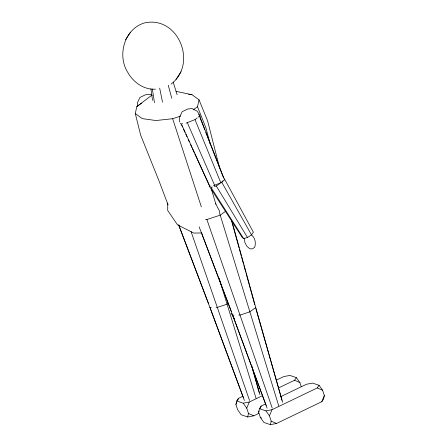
<?xml version="1.0" encoding="UTF-8"?>
<svg xmlns="http://www.w3.org/2000/svg" width="447" height="447" viewBox="0 0 447 447"><rect width="100%" height="100%" fill="white"/><g stroke="black" fill="none" stroke-linecap="round" stroke-linejoin="round"><path stroke-width="0.67" d="M168.089 204.944L159.065 181.052L140.632 135.089L135.296 113.538L136.816 106.604L151.946 95.116M210.14 143.956L205.955 127.965L197.507 106.755L199.032 99.821L192.014 94.725L176.006 91.339M258.824 413.391L253.795 415.811L247.694 416.973L241.201 414.782L237.653 409.81L235.921 404.507L236.698 400.998L238.469 398.372L242.872 396.254M247.694 416.973L248.471 413.464L246.738 408.161L243.19 403.188L236.698 400.998M280.688 396.668L306.474 384.258L312.576 383.096L319.063 385.292L322.617 390.265L324.349 395.561L323.572 399.07L321.795 401.697L276.514 423.488L270.413 424.65L263.92 422.454L260.372 417.487L258.64 412.184L259.416 408.675L261.188 406.049L265.591 403.932M270.413 424.65L271.189 421.141L269.457 415.839L265.909 410.866L259.416 408.675M171.078 84.092C197.932 63.837 178.336 15.209 144.336 22.959C124.16 29.049 116.918 55.719 127.948 72.693C133.357 82.332 144.018 89.953 155.411 89.176M235.921 404.507L236.686 402.669M237.452 400.825L238.469 398.372M246.738 408.161L249.292 402.026L262.495 395.673M258.64 412.184L259.148 410.955M260.171 408.502L261.188 406.049M269.457 415.839L272.011 409.703L317.292 387.918L319.063 385.292M321.795 401.697L324.349 395.561M125.501 39.761L130.502 32.201M176.017 79.365L181.018 71.799M278.218 388.108L294.573 380.241L296.344 377.614L289.852 375.419L283.75 376.586L276.207 380.213M220.706 183.074L221.813 182.354L222.924 180.817M209.174 186.025L242.285 237.53L243.649 238.597L247.47 237.491L251.505 234.854L253.399 232.239L224.405 178.766M186.058 123.126L195.009 119.612L197.082 118.025M198.116 117.231L199.669 116.041L198.669 114.27M213.487 185.645L220.818 182.795L224.573 179.923L199.669 116.041M205.503 219.561L206.9 219.538L220.226 215.147L225.26 211.515M228.104 303.412L227.009 304.206L217.438 307.357L216.069 307.38M231.937 221.142L255.751 307.53L249.728 311.883L240.156 315.034L238.793 315.051M136.816 106.604L141.643 103.145M193.216 109.828L197.507 106.755M214.32 186.533L216.281 185.963L219.6 183.795M257.964 388.991L259.852 388.085M135.296 113.538L142.314 118.639L155.986 120.534L172.654 118.712L180.588 116.086M212.353 187.103L211.045 187.483L243.649 238.597M243.19 403.188L249.292 402.026M265.909 410.866L272.011 409.703M182.683 123.718L181.331 123.953L209.816 186.287L211.04 186.075M178.638 224.997L209.922 307.463L211.291 307.447M199.144 226.83L232.641 315.141L234.01 315.124M201.994 232.965L193.758 233.066L177.52 224.858L167.72 210.487L167.714 202.999M188.595 94.25L192.014 94.725M317.292 387.918L322.617 390.265M294.573 380.241L299.898 382.587L301.194 386.56M271.189 421.141L276.514 423.488M260.372 417.487L261.556 418.006M248.471 413.464L253.795 415.811M152.159 95.462L149.84 94.261L145.521 94.77L139.922 97.463L137.33 102.978L137.43 106.33M251.443 234.915C255.153 237.687 256.159 243.045 254.678 247.303L252.415 248.878L249.867 248.783L246.917 246.37L244.867 242.419L244.425 238.737M296.344 377.614L299.898 382.587M216.281 185.963L247.47 237.491M200.323 116.293L197.272 111.23L192.048 108.526L187.729 109.034L182.136 111.728L179.543 117.243L179.677 121.936M180.359 123.059L181.035 124.182M181.711 125.311L182.728 126.993M231.105 313.274L234.479 318.873M221.813 182.354L251.505 234.854M209.28 185.343L209.816 186.287M215.515 203.284L219.488 211.129L219.896 214.554M183.516 129.149L184.963 132.318M185.835 134.217L186.991 136.748M188.444 139.911L189.31 141.811M190.472 144.347L191.919 147.51M192.501 148.778L194.238 152.578M194.814 153.841L209.012 184.868M187.41 122.886L214.705 185.432M199.032 99.821L207.553 120.684L219.617 168.016M195.009 119.612L220.818 182.795M199.938 117.516L204.754 129.842M205.765 132.435L207.034 135.681M207.542 136.978L218.186 164.228M218.695 165.524L223.511 177.85M201.396 232.485L231.339 311.486M178.677 224.807L208.62 303.809M233.038 316.057L266.177 405.513M232.641 315.141L267.133 408.2M210.079 307.726L243.453 397.836M209.922 307.463L244.414 400.523M206.9 219.538L272.245 408.122M191.059 231.619L249.527 400.445M172.654 118.712L201.346 206.872M278.76 405.977L220.226 215.147M173.19 82.064L177.085 94.663M256.042 398.299L219.075 278.19M211.364 189.075L215.895 204.218M255.84 308.547L281.956 400.316M252.946 370.535L259.238 392.639M255.751 307.53L282.672 402.356M251.611 365.294L259.953 394.679M231.797 221.734L239.061 247.99M239.43 249.337L241.291 256.064M241.665 257.411L243.526 264.143M243.9 265.49L245.761 272.223M246.129 273.57L254.695 304.53M168.251 85.181L171.771 98.346M159.68 88.148L162.524 102.195M152.371 88.992L154.455 102.788M150.902 88.836L152.533 100.385"/></g></svg>
